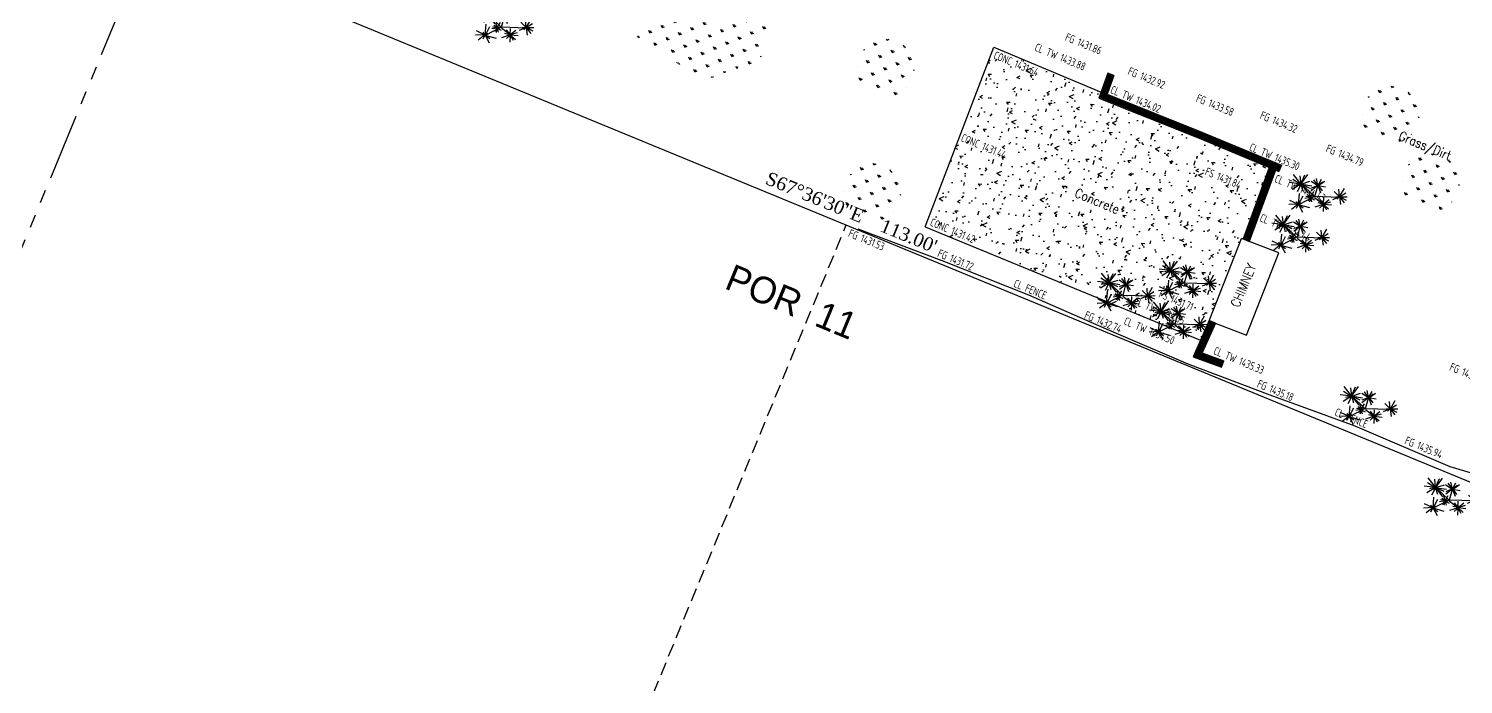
# Model space of a CAD drawing. Header units: feet. Extents: x 6515718 to 6516924, y 1895174 to 1896105.
# Drawn here: x 6516485.6 to 6516593.2, y 1895553.3 to 1895602.4 of the extents above; entities that cross this region are included whole.
import ezdxf
from ezdxf.enums import TextEntityAlignment as Align

# ---------------------------------------------------------------- set-up
doc = ezdxf.new("R2010")
doc.units = ezdxf.units.FT
doc.header["$LTSCALE"] = 4
doc.header["$MEASUREMENT"] = 0
for name, pattern in [('hc4096_101$0$HIDDEN', [0.375, 0.25, -0.125]), ('hc4096_101$0$PHANTOM', [2.5, 1.25, -0.25, 0.25, -0.25, 0.25, -0.25]), ('sw4096_101$0$HIDDEN', [0.375, 0.25, -0.125])]:
    doc.linetypes.add(name, pattern=pattern)
for name, color, linetype in [('hc4096_101$0$hc labels', 2, 'Continuous'), ('hc4096_101$0$hc lotlines', 2, 'hc4096_101$0$PHANTOM'), ('hc4096_101$0$hc our lot', 7, 'Continuous'), ('hc4096_101$0$hc st prod', 11, 'hc4096_101$0$HIDDEN'), ('hc4096_101$0$hc text old', 1, 'Continuous'), ('sw4096_101$0$sw chainlink fence', 1, 'sw4096_101$0$SITE-FENC-CHLK'), ('sw4096_101$0$sw chimney', 3, 'Continuous'), ('sw4096_101$0$sw conc', 2, 'Continuous'), ('sw4096_101$0$sw conc hatch', 8, 'Continuous'), ('sw4096_101$0$sw fs hatch 10', 10, 'Continuous'), ('sw4096_101$0$sw misc text', 2, 'Continuous'), ('sw4096_101$0$sw pts label 7', 1, 'Continuous'), ('sw4096_101$0$sw wall', 1, 'Continuous'), ('sw4096_101$0$sw wall hatch', 8, 'sw4096_101$0$HIDDEN'), ('sw4096_101$0$SW_PLANTS', 8, 'Continuous')]:
    doc.layers.add(name, color=color, linetype=linetype)
doc.styles.add('hc4096_101$0$hc333101$0$SH0', font='shadow.shx')
doc.styles.add('hc4096_101$0$Times', font='times.ttf')
doc.styles.add('sw4096_101$0$ARCHTIXT', font='architxt.shx', dxfattribs={"width": 0.8})
doc.styles.add('sw4096_101$0$Standard', font='architxt.shx')
doc.styles.add('sw4096_101$0$sw71 101$0$SIMPLEX', font='simplex.shx', dxfattribs={"width": 0.85, "oblique": 5})
doc.linetypes.add('sw4096_101$0$SITE-FENC-CHLK', pattern='A,1,-0.02,["X",sw4096_101$0$Standard,S=0.08,R=0,X=0,Y=-0.04],-0.08', length=1.1)

# ---------------------------------------------------------------- blocks, each defined once
blk = doc.blocks.new('sw4096_101$0$A$C11D42A98')
at = {"layer": 'sw4096_101$0$SW_PLANTS', "linetype": 'Continuous'}
for p, q in [((0.189, 0.454), (0.031, 0.574)), ((0.179, 0.445), (0.04, 0.491)), ((0.192, 0.45), (0.144, 0.581)), ((0.191, 0.461), (0.167, 0.484)), ((0.191, 0.46), (0.217, 0.615)), ((0.194, 0.454), (0.262, 0.63)), ((0.195, 0.451), (0.324, 0.532)), ((0.462, 0.493), (0.342, 0.533)), ((0.466, 0.497), (0.371, 0.425)), ((0.473, 0.493), (0.379, 0.572)), ((0.467, 0.492), (0.385, 0.383)), ((0.469, 0.494), (0.416, 0.602)), ((0.467, 0.307), (0.472, 0.487)), ((0.471, 0.495), (0.597, 0.505)), ((0.472, 0.492), (0.501, 0.61)), ((0.473, 0.493), (0.541, 0.388)), ((0.475, 0.499), (0.53, 0.576)), ((0.477, 0.495), (0.563, 0.595)), ((0.481, 0.493), (0.559, 0.425)), ((0.865, 0.4), (0.825, 0.52)), ((0.865, 0.4), (0.95, 0.492)), ((0.867, 0.405), (0.91, 0.557)), ((0.188, 0.449), (0, 0.425)), ((0.192, 0.453), (0.073, 0.327)), ((0.186, 0.447), (0.096, 0.403)), ((0.194, 0.45), (0.158, 0.309)), ((0.192, 0.446), (0.164, 0.41)), ((0.193, 0.441), (0.249, 0.35)), ((0.194, 0.448), (0.342, 0.33)), ((0.453, 0.305), (0.197, 0.452)), ((0.234, 0.111), (0.204, 0.288)), ((0.208, 0.451), (0.34, 0.424)), ((0.211, 0.453), (0.373, 0.466)), ((0.461, 0.304), (0.236, 0.105)), ((0.237, 0.108), (0.275, 0.27)), ((0.396, 0.271), (0.314, 0.235)), ((0.397, 0.277), (0.319, 0.27)), ((0.406, 0.277), (0.336, 0.299)), ((0.397, 0.286), (0.359, 0.348)), ((0.395, 0.275), (0.368, 0.205)), ((0.391, 0.282), (0.381, 0.29)), ((0.455, 0.304), (0.397, 0.273)), ((0.399, 0.275), (0.399, 0.198)), ((0.4, 0.275), (0.429, 0.376)), ((0.401, 0.271), (0.433, 0.208)), ((0.401, 0.269), (0.475, 0.253)), ((0.403, 0.282), (0.415, 0.291)), ((0.466, 0.291), (0.635, 0.219)), ((0.471, 0.31), (0.86, 0.395)), ((0.631, 0.224), (0.557, 0.282)), ((0.635, 0.224), (0.609, 0.255)), ((0.635, 0.22), (0.614, 0.322)), ((0.635, 0.221), (0.71, 0.318)), ((0.638, 0.222), (0.747, 0.286)), ((0.865, 0.4), (0.745, 0.36)), ((0.865, 0.4), (0.756, 0.463)), ((0.865, 0.4), (0.765, 0.323)), ((0.863, 0.394), (0.834, 0.352)), ((0.865, 0.4), (0.986, 0.434)), ((0.865, 0.4), (0.914, 0.284)), ((0.865, 0.4), (0.988, 0.375)), ((0.865, 0.4), (0.965, 0.324)), ((0.88, 0.404), (0.928, 0.399)), ((0.234, 0.111), (0.079, 0.141)), ((0.229, 0.114), (0.08, 0.069)), ((0.229, 0.111), (0.142, 0)), ((0.225, 0.116), (0.188, 0.147)), ((0.23, 0.109), (0.212, 0.033)), ((0.229, 0.109), (0.423, 0.103)), ((0.235, 0.109), (0.332, 0.004)), ((0.24, 0.114), (0.266, 0.148)), ((0.24, 0.105), (0.325, 0.074)), ((0.638, 0.216), (0.509, 0.135)), ((0.632, 0.218), (0.545, 0.215)), ((0.635, 0.209), (0.59, 0.139)), ((0.636, 0.217), (0.629, 0.169)), ((0.632, 0.217), (0.739, 0.162)), ((0.635, 0.218), (0.706, 0.14)), ((0.637, 0.218), (0.767, 0.236)), ((0.638, 0.22), (0.658, 0.21)), ((0.638, 0.206), (0.659, 0.097)), ((0.64, 0.222), (0.665, 0.239))]:
    blk.add_line(p, q, dxfattribs=at)
blk = doc.blocks.new('sw4096_101$0$A$C619F1EA3')
at = {"layer": 'sw4096_101$0$SW_PLANTS', "xscale": 3, "yscale": 3, "zscale": 3, "rotation": 90}
blk.add_blockref('sw4096_101$0$A$C11D42A98', (1.889, 0), dxfattribs=at)
blk = doc.blocks.new('sw4096_101$0$A$C0BCC5504')
at = {"layer": 'sw4096_101$0$SW_PLANTS'}
blk.add_blockref('sw4096_101$0$A$C619F1EA3', (-2.124, 1.36), dxfattribs=at)

msp = doc.modelspace()

# ---------------------------------------------------------------- hatches: boundary and pattern name
at = {"layer": 'sw4096_101$0$sw conc hatch'}
h = msp.add_hatch(dxfattribs=at)
h.set_pattern_fill('AR-CONC', color=256, scale=0.35, angle=-22.5, style=0)
h.set_pattern_definition([(27.5, (0, 0), (2.23526729925, -1.163606506), [0.2625, -2.8875]), (332.5, (0, 0), (0.558816826, 2.618114637), [0.21, -2.31]), (77.9514, (0.1863, -0.097), (2.7940852362, 1.4545059409), [0.223090665, -2.453997392]), (23.6842, (0.268, 0.6467), (3.229312718, -1.9646728403), [0.39375, -4.33125]), (74.1356, (0.537, 0.483), (4.3270307984, 1.8980067082), [0.334636008, -3.6809955]), (328.6842, (0.268, 0.6467), (4.3270293173, 1.8980100873), [0.315, -3.465]), (358.5, (0.5243, 0.351), (1.3908812024, -2.101392272), [0.2625, -2.8875]), (303.5, (0.5243, 0.351), (1.7580393716, 2.0189348839), [0.21, -2.31]), (48.9514, (0.6402, 0.176), (3.1489204839, -0.0824598423), [0.223090665, -2.453997392]), (15, (0, 0), (0.48519521415, 1.06015155009), [0, -2.282, 0, -2.345, 0, -2.31875]), (345, (0, 0), (1.37892786128, 0.92300794058), [0, -1.337, 0, -2.2295, 0, -0.88375]), (305, (-0.7211, 0.2987), (1.69594686465, -0.78793045276), [0, -0.875, 0, -2.73, 0, -3.6225]), (295, (-1.0444, 0.4326), (2.01985799307, -0.4574175925), [0, -1.1375, 0, -1.813, 0, -2.5725])])
h.paths.add_polyline_path([(6516573.47, 1895579.08), (6516578.62, 1895592.03), (6516565.84, 1895597.23), (6516566, 1895597.68), (6516557.97, 1895601.05), (6516552.81, 1895587.56)])
at = {"layer": 'sw4096_101$0$sw fs hatch 10'}
h = msp.add_hatch(dxfattribs=at)
h.set_pattern_fill('GRASS', color=256, angle=-22.5, style=0)
h.set_pattern_definition([(67.5, (-51.00156, -6.9427), (-0.382683432264, 0.92387953227), [0.1875, -1.226713563]), (22.5, (-51.0016, -6.9427), (-0.38268343237, 0.92387953251), [0.1875, -0.8125]), (112.5, (-51.0016, -6.9427), (-0.92387953251, -0.38268343237), [0.1875, -0.8125])])
h.paths.add_polyline_path([(6516541.34, 1895603.06), (6516537.95, 1895605.38), (6516531.25, 1895605.38), (6516531.25, 1895601.81), (6516536.25, 1895598.53), (6516540.46, 1895600.1)])
h = msp.add_hatch(dxfattribs=at)
h.set_pattern_fill('GRASS', color=256, angle=-22.5, style=0)
h.set_pattern_definition([(67.5, (-37.839, -9.41226), (-0.382683432264, 0.92387953227), [0.1875, -1.226713563]), (22.5, (-37.839, -9.4123), (-0.38268343237, 0.92387953251), [0.1875, -0.8125]), (112.5, (-37.839, -9.4123), (-0.92387953251, -0.38268343237), [0.1875, -0.8125])])
edge = h.paths.add_edge_path()
edge.add_arc((6516549.87, 1895599.51), 2.14, 0, 360)
h = msp.add_hatch(dxfattribs=at)
h.set_pattern_fill('GRASS', color=256, angle=-22.5, style=0)
h.set_pattern_definition([(67.5, (0.0144, -12.95), (-0.382683432264, 0.92387953227), [0.1875, -1.226713563]), (22.5, (0.0144, -12.95), (-0.38268343237, 0.92387953251), [0.1875, -0.8125]), (112.5, (0.0144, -12.95), (-0.92387953251, -0.38268343237), [0.1875, -0.8125])])
edge = h.paths.add_edge_path()
edge.add_arc((6516587.72, 1895595.98), 2.14, 0, 360)
h = msp.add_hatch(dxfattribs=at)
h.set_pattern_fill('GRASS', color=256, angle=-22.5, style=0)
h.set_pattern_definition([(67.5, (3.0389, -18.01615), (-0.382683432264, 0.92387953227), [0.1875, -1.226713563]), (22.5, (3.0389, -18.0162), (-0.38268343237, 0.92387953251), [0.1875, -0.8125]), (112.5, (3.0389, -18.0162), (-0.92387953251, -0.38268343237), [0.1875, -0.8125])])
edge = h.paths.add_edge_path()
edge.add_arc((6516590.75, 1895590.91), 2.14, 0, 360)
h = msp.add_hatch(dxfattribs=at)
h.set_pattern_fill('GRASS', color=256, angle=-22.5, style=0)
h.set_pattern_definition([(67.5, (-38.8366, -18.7585), (-0.382683432264, 0.92387953227), [0.1875, -1.226713563]), (22.5, (-38.8366, -18.7585), (-0.38268343237, 0.92387953251), [0.1875, -0.8125]), (112.5, (-38.8366, -18.7585), (-0.92387953251, -0.38268343237), [0.1875, -0.8125])])
edge = h.paths.add_edge_path()
edge.add_arc((6516548.87, 1895590.17), 2.14, 0, 360)

# ---------------------------------------------------------------- linework, layer by layer
at = {"layer": 'hc4096_101$0$hc lotlines'}
msp.add_line((6516445.36, 1895489.53), (6516494.66, 1895609.24), dxfattribs=at)
at = {"layer": 'hc4096_101$0$hc our lot'}
msp.add_line((6516494.66, 1895609.24), (6516599.14, 1895566.19), dxfattribs=at)
at = {"layer": 'hc4096_101$0$hc st prod'}
msp.add_line((6516497.59, 1895467.99), (6516546.9, 1895587.71), dxfattribs=at)
at = {"layer": 'sw4096_101$0$sw chainlink fence', "flags": 128}
msp.add_lwpolyline([(6516547.77, 1895587.43), (6516554.26, 1895584.97), (6516560.56, 1895582.46), (6516566.6, 1895579.83), (6516572.52, 1895577.3), (6516578.66, 1895574.97), (6516585.03, 1895572.65), (6516592.16, 1895569.61), (6516599.08, 1895567.56)], dxfattribs=at)
at = {"layer": 'sw4096_101$0$sw chimney'}
for p, q in [((6516579.33, 1895585.61), (6516576.54, 1895586.7)), ((6516574.12, 1895580.53), (6516576.91, 1895579.44))]:
    msp.add_line(p, q, dxfattribs=at)
for points in [[(6516574.12, 1895580.53), (6516576.54, 1895586.7)], [(6516576.91, 1895579.44), (6516579.33, 1895585.61)]]:
    msp.add_lwpolyline(points, dxfattribs=at)
at = {"layer": 'sw4096_101$0$sw conc'}
for p, q in [((6516552.81, 1895587.56), (6516557.97, 1895601.05)), ((6516557.97, 1895601.05), (6516566, 1895597.68))]:
    msp.add_line(p, q, dxfattribs=at)
msp.add_lwpolyline([(6516552.81, 1895587.56), (6516573.47, 1895579.08)], dxfattribs=at)
at = {"layer": 'sw4096_101$0$sw wall'}
for p, q in [((6516579.53, 1895592.19), (6516579.34, 1895591.73)), ((6516575.04, 1895577.04), (6516575.21, 1895577.51))]:
    msp.add_line(p, q, dxfattribs=at)
for points in [[(6516566.97, 1895598.92), (6516566.5, 1895599.09), (6516565.84, 1895597.23), (6516573.36, 1895594.22), (6516579.34, 1895591.73)], [(6516566.97, 1895598.92), (6516566.47, 1895597.52), (6516573.55, 1895594.68), (6516579.53, 1895592.19)], [(6516578.62, 1895592.03), (6516576.65, 1895586.66), (6516577.11, 1895586.48)], [(6516579.08, 1895591.83), (6516577.11, 1895586.48)], [(6516574.58, 1895580.35), (6516574.11, 1895580.54), (6516572.92, 1895577.82), (6516575.04, 1895577.04)], [(6516574.58, 1895580.35), (6516573.59, 1895578.11), (6516575.21, 1895577.51)]]:
    msp.add_lwpolyline(points, dxfattribs=at)
at = {"layer": 'sw4096_101$0$sw wall hatch', "const_width": 0.45}
for points in [[(6516566.73, 1895599), (6516566.16, 1895597.38), (6516573.45, 1895594.45), (6516579.44, 1895591.96)], [(6516578.86, 1895591.94), (6516576.88, 1895586.57)], [(6516574.34, 1895580.44), (6516573.25, 1895577.96), (6516575.13, 1895577.28)]]:
    msp.add_lwpolyline(points, dxfattribs=at)

# ---------------------------------------------------------------- block references
at = {"layer": 'sw4096_101$0$SW_PLANTS', "xscale": 1.500000000146427, "yscale": 1.49999999991215, "zscale": 1.5, "rotation": 255.7349092863744}
for p in [(6516516.62, 1895601.89), (6516577.6, 1895589.19), (6516576.28, 1895586.14), (6516567.82, 1895582.71), (6516563.21, 1895581.78), (6516567.11, 1895579.63), (6516581.4, 1895573.29), (6516587.69, 1895566.43)]:
    msp.add_blockref('sw4096_101$0$A$C0BCC5504', p, dxfattribs=at)

# ---------------------------------------------------------------- texts
at = {"layer": 'hc4096_101$0$hc labels', "insert": (6516547.09, 1895588.18), "char_height": 1, "attachment_point": 8, "rotation": 337.6083, "style": 'hc4096_101$0$Times'}
msp.add_mtext('S67°36\'30"E    113.00\'', dxfattribs=at)
at = {"layer": 'hc4096_101$0$hc text old', "style": 'hc4096_101$0$hc333101$0$SH0'}
msp.add_text('POR  11', height=2, rotation=337.6083, dxfattribs=at).set_placement((6516537.68, 1895582.98))
at = {"layer": 'sw4096_101$0$sw misc text', "style": 'sw4096_101$0$sw71 101$0$SIMPLEX', "width": 0.85}
for s, rotation, p in [('Grass/Dirt', 337.5, (6516590.3, 1895593.66, -1434)), ('Concrete', 337.5, (6516565.72, 1895589.5)), ('CHIMNEY', 67.5, (6516576.67, 1895583.18))]:
    msp.add_text(s, height=0.7, rotation=rotation, dxfattribs=at).set_placement(p, align=Align.MIDDLE_CENTER)
at = {"layer": 'sw4096_101$0$sw pts label 7', "char_height": 0.6, "attachment_point": 4, "rotation": 337.5, "style": 'sw4096_101$0$ARCHTIXT'}
for s, insert in [('FG 1431.86', (6516563.37, 1895601.84)), ('CONC 1431.64', (6516558, 1895600.48)), ('CL TW 1433.88', (6516561.08, 1895601.08)), ('FG 1432.92', (6516568.07, 1895599.29)), ('CL TW 1434.02', (6516566.76, 1895597.9)), ('FG 1433.58', (6516573.19, 1895597.26)), ('FG 1434.32', (6516577.98, 1895595.98)), ('CONC 1431.44', (6516555.56, 1895594.29)), ('CL TW 1435.30', (6516577.17, 1895593.59)), ('FG 1434.79', (6516582.92, 1895593.49)), ('FS 1431.84', (6516573.85, 1895591.76)), ('CL TW 1434.43', (6516579.07, 1895591.23)), ('CL TW 1434.44', (6516577.96, 1895588.29)), ('FG 1431.53', (6516547.11, 1895587.13)), ('CONC 1431.42', (6516553.24, 1895587.96)), ('FG 1431.72', (6516553.8, 1895585.63)), ('CL FENCE', (6516559.5, 1895583.37)), ('CL TW 1434.55', (6516568.52, 1895582.05)), ('FS 1431.71', (6516570.39, 1895582.58)), ('FG 1432.74', (6516564.81, 1895581)), ('CL TW 1434.50', (6516567.77, 1895580.55)), ('CL TW 1435.33', (6516574.49, 1895578.32)), ('FG 1435.33', (6516592.19, 1895577.11)), ('FG 1435.18', (6516577.76, 1895575.84)), ('CL FENCE', (6516583.58, 1895573.72)), ('FG 1435.94', (6516588.83, 1895571.59))]:
    msp.add_mtext(s, dxfattribs=dict(at, insert=insert))

doc.saveas('drawing.dxf')
